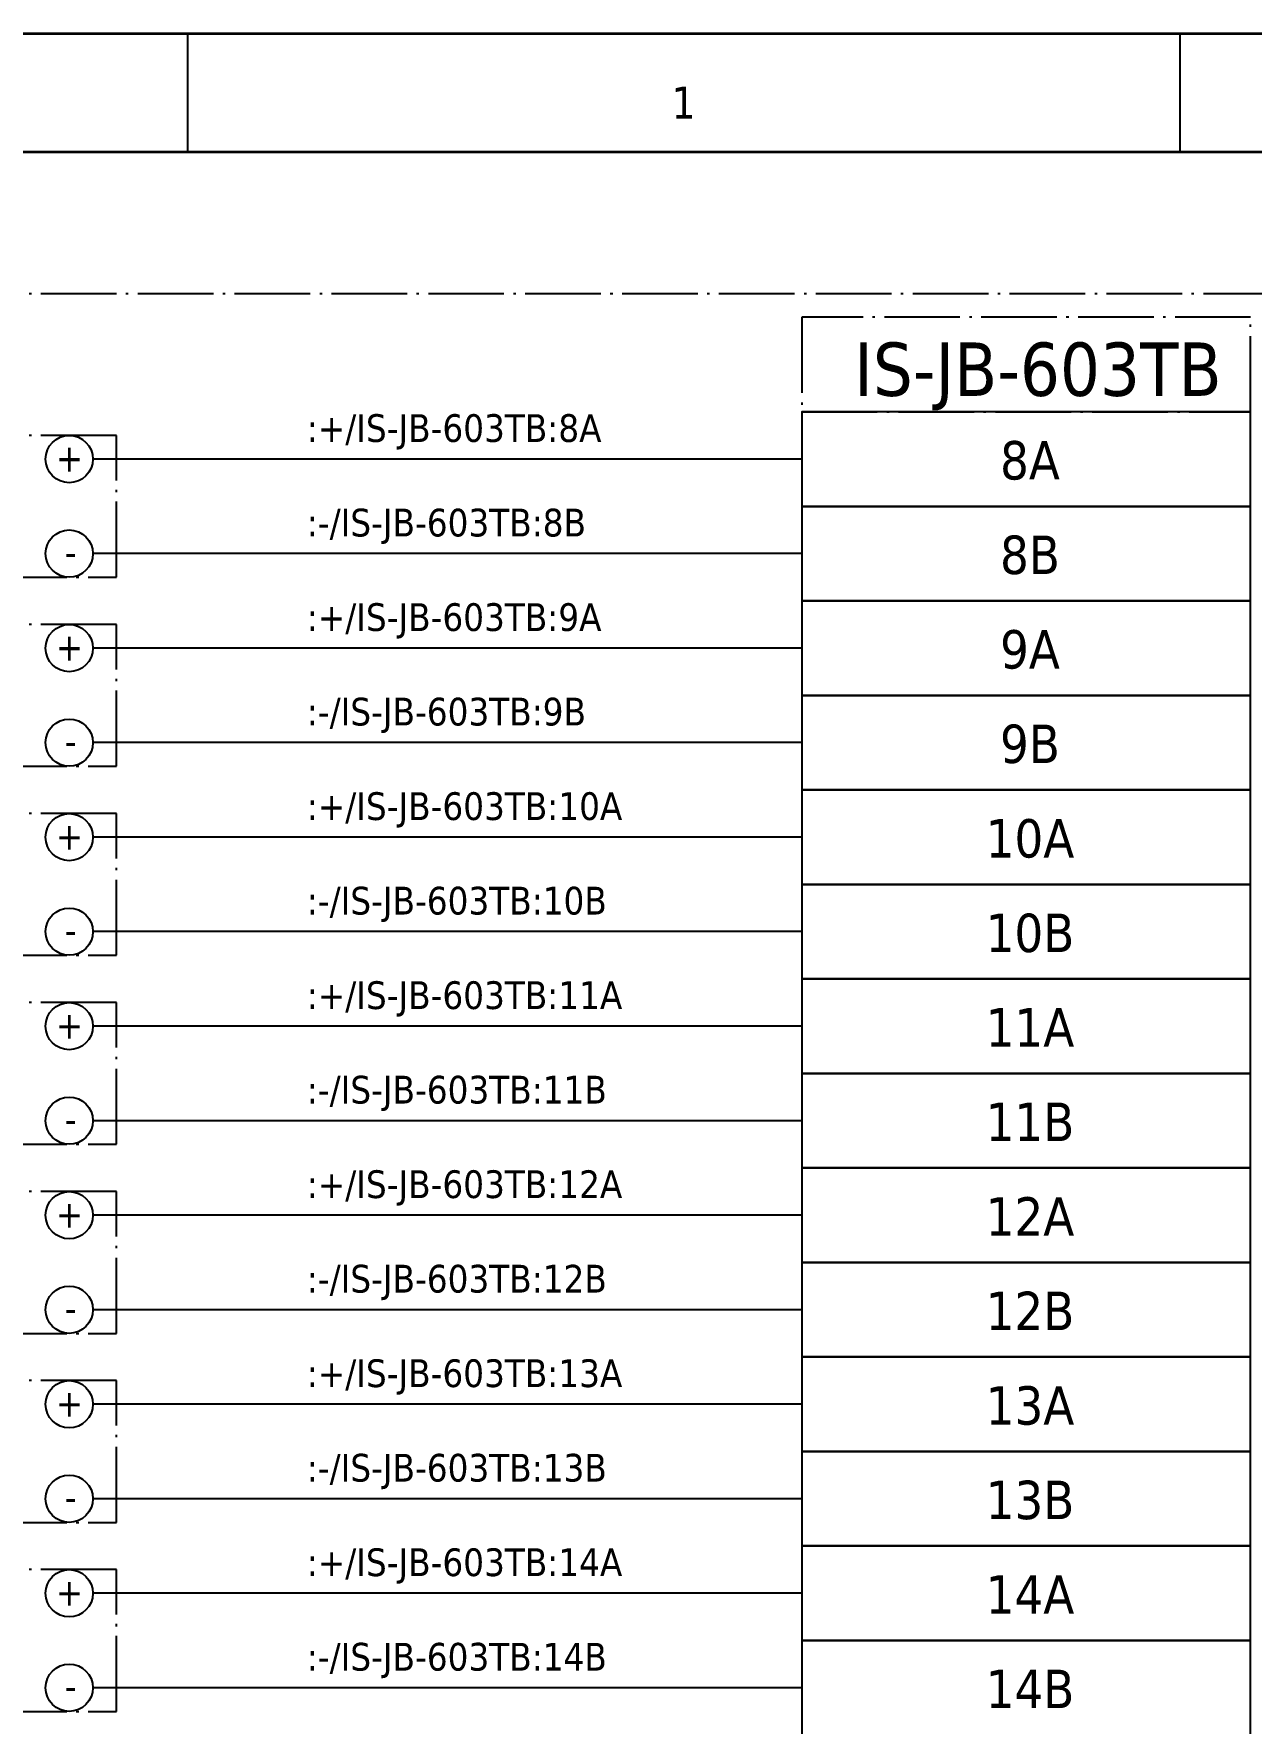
# Model space of a CAD drawing. Header units: millimetres. Extents: x 0 to 1792788, y -13 to 262234.
# Drawn here: x 35.5 to 87, y 225.5 to 297 of the extents above; entities that cross this region are included whole.
import ezdxf
from ezdxf.enums import TextEntityAlignment as Align

# ---------------------------------------------------------------- set-up
doc = ezdxf.new("R2010")
doc.units = ezdxf.units.MM
doc.linetypes.add('EPL_DASHDOT', pattern=[1, 0.8, -0.1, 0, -0.1])
for name, color, linetype, lineweight in [('EPLAN108', 5, 'Continuous', 35), ('EPLAN201', 7, 'Continuous', 35), ('EPLAN300', 5, 'Continuous', 25), ('EPLAN302', 5, 'Continuous', 25), ('EPLAN307', 134, 'EPL_DASHDOT', 25), ('EPLAN311', 7, 'Continuous', 25), ('EPLAN400', 5, 'Continuous', 35), ('EPLAN405', 7, 'Continuous', 25), ('EPLAN421', 5, 'Continuous', 35), ('EPLAN433', 251, 'Continuous', 35), ('EPLAN451', 7, 'Continuous', 35), ('EPLAN452', 7, 'Continuous', 35), ('EPLAN453', 7, 'Continuous', 35), ('EPLAN500', 7, 'Continuous', 35), ('EPLAN501', 7, 'Continuous', 35), ('EPLAN502', 7, 'Continuous', 35), ('EPLAN503', 7, 'Continuous', 35), ('EPLAN504', 7, 'Continuous', 35)]:
    doc.layers.add(name, color=color, linetype=linetype, lineweight=lineweight)
doc.styles.add('Tahoma', font='')
doc.styles.get('Tahoma').set_extended_font_data('Tahoma')

# ---------------------------------------------------------------- blocks, each defined once
blk = doc.blocks.new('EPLFRAME')
at = {"layer": 'EPLAN201', "linetype": 'Continuous', "lineweight": 25, "ltscale": 4}
for p, q in [((42, 297), (42, 292)), ((84, 297), (84, 292))]:
    blk.add_line(p, q, dxfattribs=at)
at = {"layer": 'EPLAN201', "linetype": 'Continuous', "lineweight": 35, "ltscale": 4}
blk.add_line((0, 292), (420, 292), dxfattribs=at)
blk.add_lwpolyline([(0, 0), (420, 0), (420, 297), (0, 297)], close=True, dxfattribs=at)
at = {"layer": 'EPLAN451', "color": 7, "style": 'Tahoma'}
for tag, p, height in [('14_10014', (101, 12), 2.257), ('14_10015', (185, 12), 2.257), ('14_10011', (101, 5), 2.257), ('14_10013', (332, 5), 1.625), ('14_10151', (73, 1), 1.625), ('14_10300', (415, 1), 1.625)]:
    blk.add_attdef(tag, p, '', height=height, dxfattribs=at)
blk.add_attdef('4_25020', text='', height=1.625, dxfattribs=at).set_placement((413, 1), align=Align.RIGHT)
at = {"layer": 'EPLAN452', "color": 7, "style": 'Tahoma'}
for tag, p, height in [('4_11041', (1, 17), 2.257), ('4_11071[1]', (1, 13), 1.625), ('4_11074[1]', (21, 13), 1.625), ('4_11070[1]', (41, 13), 1.625), ('4_11024', (73, 13), 1.625), ('4_20132_1001', (374, 13), 1.625), ('4_11011', (231, 12), 2.257), ('4_11030', (301, 12), 2.257), ('4_11071[2]', (1, 9), 1.625), ('4_11074[2]', (21, 9), 1.625), ('4_11070[2]', (41, 9), 1.625), ('4_11022', (73, 9), 1.625), ('4_20134_1001', (374, 9), 1.625), ('4_11071[3]', (1, 5), 1.625), ('4_11074[3]', (21, 5), 1.625), ('4_11070[3]', (41, 5), 1.625), ('4_11080', (73, 5), 1.625), ('4_11059', (301, 5), 1.625)]:
    blk.add_attdef(tag, p, '', height=height, dxfattribs=at)
for tag, height, p in [('4_11040', 2.257, (419, 17)), ('4_11000', 1.625, (419, 5)), ('4_11085', 1.625, (141, 1)), ('4_11086', 1.625, (183, 1))]:
    blk.add_attdef(tag, text='', height=height, dxfattribs=at).set_placement(p, align=Align.RIGHT)
at = {"layer": 'EPLAN453', "color": 7, "style": 'Tahoma'}
for tag, p in [('53_19005_1', (21, 293)), ('53_19005', (63, 293)), ('53_19005_8', (105, 293)), ('53_19005_6', (147, 293)), ('53_19005_7', (189, 293)), ('53_19005_9', (231, 293)), ('53_19005_3', (273, 293)), ('53_19005_2', (315, 293)), ('53_19005_4', (357, 293)), ('53_19005_5', (399, 293))]:
    blk.add_attdef(tag, text='', height=1.355, dxfattribs=at).set_placement(p, align=Align.BOTTOM_CENTER)
blk = doc.blocks.new('EPLSYM_LibrarySPECIAL_en_US_Symbol427_Variant5_Placement1_76')
at = {"layer": 'EPLAN421', "color": 5, "style": 'Tahoma'}
for tag, p in [('17_20029[1]', (-0.9525, 3.335)), ('17_20029[2]', (20.0025, 3.335))]:
    blk.add_attdef(tag, text='', height=1.1739, dxfattribs=at).set_placement(p, align=Align.BOTTOM_RIGHT)
at = {"layer": 'EPLAN433', "color": 251, "style": 'Tahoma'}
blk.add_attdef('17_20406_1', text='', height=1.6254, dxfattribs=at).set_placement((0.9525, 1.5875), align=Align.BOTTOM_RIGHT)
blk.add_attdef('17_20406', text='', height=1.6254, dxfattribs=at).set_placement((0.9525, 1.5875), align=Align.BOTTOM_LEFT)
blk = doc.blocks.new('EPLSYM_LibrarySPECIAL_en_US_Symbol427_Variant5_Placement1_77')
at = {"layer": 'EPLAN421', "color": 5, "style": 'Tahoma'}
for tag, p in [('17_20029[1]', (-0.9525, 3.335)), ('17_20029[2]', (20.0025, 3.335))]:
    blk.add_attdef(tag, text='', height=1.1739, dxfattribs=at).set_placement(p, align=Align.BOTTOM_RIGHT)
at = {"layer": 'EPLAN433', "color": 251, "style": 'Tahoma'}
blk.add_attdef('17_20406_1', text='', height=1.6254, dxfattribs=at).set_placement((0.9525, 1.5875), align=Align.BOTTOM_RIGHT)
blk.add_attdef('17_20406', text='', height=1.6254, dxfattribs=at).set_placement((0.9525, 1.5875), align=Align.BOTTOM_LEFT)
blk = doc.blocks.new('EPLSYM_LibrarySPECIAL_en_US_Symbol427_Variant5_Placement1_78')
at = {"layer": 'EPLAN421', "color": 5, "style": 'Tahoma'}
for tag, p in [('17_20029[1]', (-0.9525, 3.335)), ('17_20029[2]', (20.0025, 3.335))]:
    blk.add_attdef(tag, text='', height=1.1739, dxfattribs=at).set_placement(p, align=Align.BOTTOM_RIGHT)
at = {"layer": 'EPLAN433', "color": 251, "style": 'Tahoma'}
blk.add_attdef('17_20406_1', text='', height=1.6254, dxfattribs=at).set_placement((0.9525, 1.5875), align=Align.BOTTOM_RIGHT)
blk.add_attdef('17_20406', text='', height=1.6254, dxfattribs=at).set_placement((0.9525, 1.5875), align=Align.BOTTOM_LEFT)
blk = doc.blocks.new('EPLSYM_LibrarySPECIAL_en_US_Symbol427_Variant5_Placement1_79')
at = {"layer": 'EPLAN421', "color": 5, "style": 'Tahoma'}
for tag, p in [('17_20029[1]', (-0.9525, 3.335)), ('17_20029[2]', (20.0025, 3.335))]:
    blk.add_attdef(tag, text='', height=1.1739, dxfattribs=at).set_placement(p, align=Align.BOTTOM_RIGHT)
at = {"layer": 'EPLAN433', "color": 251, "style": 'Tahoma'}
blk.add_attdef('17_20406_1', text='', height=1.6254, dxfattribs=at).set_placement((0.9525, 1.5875), align=Align.BOTTOM_RIGHT)
blk.add_attdef('17_20406', text='', height=1.6254, dxfattribs=at).set_placement((0.9525, 1.5875), align=Align.BOTTOM_LEFT)
blk = doc.blocks.new('EPLSYM_LibrarySPECIAL_en_US_Symbol427_Variant5_Placement1_80')
at = {"layer": 'EPLAN421', "color": 5, "style": 'Tahoma'}
for tag, p in [('17_20029[1]', (-0.9525, 3.335)), ('17_20029[2]', (20.0025, 3.335))]:
    blk.add_attdef(tag, text='', height=1.1739, dxfattribs=at).set_placement(p, align=Align.BOTTOM_RIGHT)
at = {"layer": 'EPLAN433', "color": 251, "style": 'Tahoma'}
blk.add_attdef('17_20406_1', text='', height=1.6254, dxfattribs=at).set_placement((0.9525, 1.5875), align=Align.BOTTOM_RIGHT)
blk.add_attdef('17_20406', text='', height=1.6254, dxfattribs=at).set_placement((0.9525, 1.5875), align=Align.BOTTOM_LEFT)
blk = doc.blocks.new('EPLSYM_LibrarySPECIAL_en_US_Symbol427_Variant5_Placement1_81')
at = {"layer": 'EPLAN421', "color": 5, "style": 'Tahoma'}
for tag, p in [('17_20029[1]', (-0.9525, 3.335)), ('17_20029[2]', (20.0025, 3.335))]:
    blk.add_attdef(tag, text='', height=1.1739, dxfattribs=at).set_placement(p, align=Align.BOTTOM_RIGHT)
at = {"layer": 'EPLAN433', "color": 251, "style": 'Tahoma'}
blk.add_attdef('17_20406_1', text='', height=1.6254, dxfattribs=at).set_placement((0.9525, 1.5875), align=Align.BOTTOM_RIGHT)
blk.add_attdef('17_20406', text='', height=1.6254, dxfattribs=at).set_placement((0.9525, 1.5875), align=Align.BOTTOM_LEFT)
blk = doc.blocks.new('EPLSYM_LibrarySPECIAL_en_US_Symbol427_Variant5_Placement1_82')
at = {"layer": 'EPLAN421', "color": 5, "style": 'Tahoma'}
for tag, p in [('17_20029[1]', (-0.9525, 3.335)), ('17_20029[2]', (20.0025, 3.335))]:
    blk.add_attdef(tag, text='', height=1.1739, dxfattribs=at).set_placement(p, align=Align.BOTTOM_RIGHT)
at = {"layer": 'EPLAN433', "color": 251, "style": 'Tahoma'}
blk.add_attdef('17_20406_1', text='', height=1.6254, dxfattribs=at).set_placement((0.9525, 1.5875), align=Align.BOTTOM_RIGHT)
blk.add_attdef('17_20406', text='', height=1.6254, dxfattribs=at).set_placement((0.9525, 1.5875), align=Align.BOTTOM_LEFT)
blk = doc.blocks.new('EPLSYM_LibrarySPECIAL_en_US_Symbol427_Variant5_Placement1_83')
at = {"layer": 'EPLAN421', "color": 5, "style": 'Tahoma'}
for tag, p in [('17_20029[1]', (-0.9525, 3.335)), ('17_20029[2]', (20.0025, 3.335))]:
    blk.add_attdef(tag, text='', height=1.1739, dxfattribs=at).set_placement(p, align=Align.BOTTOM_RIGHT)
at = {"layer": 'EPLAN433', "color": 251, "style": 'Tahoma'}
blk.add_attdef('17_20406_1', text='', height=1.6254, dxfattribs=at).set_placement((0.9525, 1.5875), align=Align.BOTTOM_RIGHT)
blk.add_attdef('17_20406', text='', height=1.6254, dxfattribs=at).set_placement((0.9525, 1.5875), align=Align.BOTTOM_LEFT)
blk = doc.blocks.new('EPLSYM_LibrarySPECIAL_en_US_Symbol427_Variant5_Placement1_84')
at = {"layer": 'EPLAN421', "color": 5, "style": 'Tahoma'}
for tag, p in [('17_20029[1]', (-0.9525, 3.335)), ('17_20029[2]', (20.0025, 3.335))]:
    blk.add_attdef(tag, text='', height=1.1739, dxfattribs=at).set_placement(p, align=Align.BOTTOM_RIGHT)
at = {"layer": 'EPLAN433', "color": 251, "style": 'Tahoma'}
blk.add_attdef('17_20406_1', text='', height=1.6254, dxfattribs=at).set_placement((0.9525, 1.5875), align=Align.BOTTOM_RIGHT)
blk.add_attdef('17_20406', text='', height=1.6254, dxfattribs=at).set_placement((0.9525, 1.5875), align=Align.BOTTOM_LEFT)
blk = doc.blocks.new('EPLSYM_LibrarySPECIAL_en_US_Symbol427_Variant5_Placement1_85')
at = {"layer": 'EPLAN421', "color": 5, "style": 'Tahoma'}
for tag, p in [('17_20029[1]', (-0.9525, 3.335)), ('17_20029[2]', (20.0025, 3.335))]:
    blk.add_attdef(tag, text='', height=1.1739, dxfattribs=at).set_placement(p, align=Align.BOTTOM_RIGHT)
at = {"layer": 'EPLAN433', "color": 251, "style": 'Tahoma'}
blk.add_attdef('17_20406_1', text='', height=1.6254, dxfattribs=at).set_placement((0.9525, 1.5875), align=Align.BOTTOM_RIGHT)
blk.add_attdef('17_20406', text='', height=1.6254, dxfattribs=at).set_placement((0.9525, 1.5875), align=Align.BOTTOM_LEFT)
blk = doc.blocks.new('EPLSYM_LibrarySPECIAL_en_US_Symbol427_Variant5_Placement1_86')
at = {"layer": 'EPLAN421', "color": 5, "style": 'Tahoma'}
for tag, p in [('17_20029[1]', (-0.9525, 3.335)), ('17_20029[2]', (20.0025, 3.335))]:
    blk.add_attdef(tag, text='', height=1.1739, dxfattribs=at).set_placement(p, align=Align.BOTTOM_RIGHT)
at = {"layer": 'EPLAN433', "color": 251, "style": 'Tahoma'}
blk.add_attdef('17_20406_1', text='', height=1.6254, dxfattribs=at).set_placement((0.9525, 1.5875), align=Align.BOTTOM_RIGHT)
blk.add_attdef('17_20406', text='', height=1.6254, dxfattribs=at).set_placement((0.9525, 1.5875), align=Align.BOTTOM_LEFT)
blk = doc.blocks.new('EPLSYM_LibrarySPECIAL_en_US_Symbol427_Variant5_Placement1_87')
at = {"layer": 'EPLAN421', "color": 5, "style": 'Tahoma'}
for tag, p in [('17_20029[1]', (-0.9525, 3.335)), ('17_20029[2]', (20.0025, 3.335))]:
    blk.add_attdef(tag, text='', height=1.1739, dxfattribs=at).set_placement(p, align=Align.BOTTOM_RIGHT)
at = {"layer": 'EPLAN433', "color": 251, "style": 'Tahoma'}
blk.add_attdef('17_20406_1', text='', height=1.6254, dxfattribs=at).set_placement((0.9525, 1.5875), align=Align.BOTTOM_RIGHT)
blk.add_attdef('17_20406', text='', height=1.6254, dxfattribs=at).set_placement((0.9525, 1.5875), align=Align.BOTTOM_LEFT)
blk = doc.blocks.new('EPLSYM_LibrarySPECIAL_en_US_Symbol427_Variant5_Placement1_88')
at = {"layer": 'EPLAN421', "color": 5, "style": 'Tahoma'}
for tag, p in [('17_20029[1]', (-0.9525, 3.335)), ('17_20029[2]', (20.0025, 3.335))]:
    blk.add_attdef(tag, text='', height=1.1739, dxfattribs=at).set_placement(p, align=Align.BOTTOM_RIGHT)
at = {"layer": 'EPLAN433', "color": 251, "style": 'Tahoma'}
blk.add_attdef('17_20406_1', text='', height=1.6254, dxfattribs=at).set_placement((0.9525, 1.5875), align=Align.BOTTOM_RIGHT)
blk.add_attdef('17_20406', text='', height=1.6254, dxfattribs=at).set_placement((0.9525, 1.5875), align=Align.BOTTOM_LEFT)
blk = doc.blocks.new('EPLSYM_LibrarySPECIAL_en_US_Symbol427_Variant5_Placement1_89')
at = {"layer": 'EPLAN421', "color": 5, "style": 'Tahoma'}
for tag, p in [('17_20029[1]', (-0.9525, 3.335)), ('17_20029[2]', (20.0025, 3.335))]:
    blk.add_attdef(tag, text='', height=1.1739, dxfattribs=at).set_placement(p, align=Align.BOTTOM_RIGHT)
at = {"layer": 'EPLAN433', "color": 251, "style": 'Tahoma'}
blk.add_attdef('17_20406_1', text='', height=1.6254, dxfattribs=at).set_placement((0.9525, 1.5875), align=Align.BOTTOM_RIGHT)
blk.add_attdef('17_20406', text='', height=1.6254, dxfattribs=at).set_placement((0.9525, 1.5875), align=Align.BOTTOM_LEFT)
blk = doc.blocks.new('EPLSYM_LibrarySPECIAL_Symbol17_Variant3_Placement1')
at = {"layer": 'EPLAN302', "lineweight": 25, "ltscale": 4}
blk.add_line((4, 0), (1, 0), dxfattribs=at)
blk.add_circle((0, 0), 1, dxfattribs=at)
at = {"layer": 'EPLAN421', "color": 5, "style": 'Tahoma'}
blk.add_attdef('17_20039', text='', height=1.174, dxfattribs=at).set_placement((3, 1), align=Align.BOTTOM_RIGHT)
blk = doc.blocks.new('EPLSYM_LibrarySPECIAL_Symbol308_Variant0_Placement0')
at = {"layer": 'EPLAN405', "color": 7, "style": 'Tahoma'}
for tag, p in [('17_31011', (1.5, 6.35)), ('17_31002', (1.5, 0.5))]:
    blk.add_attdef(tag, text='', height=1.174, dxfattribs=at).set_placement(p, align=Align.BOTTOM_LEFT)
for tag, p in [('17_31004', (1.5, 4.4)), ('17_31003', (1.5, 2.45))]:
    blk.add_attdef(tag, p, '', height=1.174, dxfattribs=at)
blk = doc.blocks.new('EPLSYM_LibrarySPECIAL_Symbol2_Variant0_Placement1_6')
at = {"layer": 'EPLAN307', "lineweight": 25, "ltscale": 4}
blk.add_lwpolyline([(0, -6), (34, -6), (34, 0), (0, 0)], close=True, dxfattribs=at)
at = {"layer": 'EPLAN400', "color": 5, "style": 'Tahoma'}
blk.add_attdef('88_20010', text='', height=2.2575, dxfattribs=at).set_placement((-1.5, -0.9515), align=Align.TOP_RIGHT)
at = {"layer": 'EPLAN500', "color": 7, "style": 'Tahoma'}
blk.add_attdef('88_20027', text='', height=1.6254, dxfattribs=at).set_placement((-1.5, -4.57508), align=Align.TOP_RIGHT)
at = {"layer": 'EPLAN501', "color": 7, "style": 'Tahoma'}
blk.add_attdef('88_20011', text='', height=1.6254, dxfattribs=at).set_placement((-1.5, -9.97508), align=Align.TOP_RIGHT)
at = {"layer": 'EPLAN502', "color": 7, "style": 'Tahoma'}
blk.add_attdef('88_20025', text='', height=1.6254, dxfattribs=at).set_placement((-1.5, -12.67508), align=Align.TOP_RIGHT)
at = {"layer": 'EPLAN503', "color": 7, "style": 'Tahoma'}
blk.add_attdef('88_20024', text='', height=1.6254, dxfattribs=at).set_placement((-1.5, -15.37508), align=Align.TOP_RIGHT)
at = {"layer": 'EPLAN504', "color": 7, "style": 'Tahoma'}
blk.add_attdef('88_20901[1]', text='', height=1.6254, dxfattribs=at).set_placement((-1.5, -7.27508), align=Align.TOP_RIGHT)
blk = doc.blocks.new('EPLSYM_LibrarySPECIAL_Symbol2_Variant0_Placement1_7')
at = {"layer": 'EPLAN307', "lineweight": 25, "ltscale": 4}
blk.add_lwpolyline([(0, -6), (34, -6), (34, 0), (0, 0)], close=True, dxfattribs=at)
at = {"layer": 'EPLAN400', "color": 5, "style": 'Tahoma'}
blk.add_attdef('88_20010', text='', height=2.2575, dxfattribs=at).set_placement((-1.5, -0.9515), align=Align.TOP_RIGHT)
at = {"layer": 'EPLAN500', "color": 7, "style": 'Tahoma'}
blk.add_attdef('88_20027', text='', height=1.6254, dxfattribs=at).set_placement((-1.5, -4.57508), align=Align.TOP_RIGHT)
at = {"layer": 'EPLAN501', "color": 7, "style": 'Tahoma'}
blk.add_attdef('88_20011', text='', height=1.6254, dxfattribs=at).set_placement((-1.5, -9.97508), align=Align.TOP_RIGHT)
at = {"layer": 'EPLAN502', "color": 7, "style": 'Tahoma'}
blk.add_attdef('88_20025', text='', height=1.6254, dxfattribs=at).set_placement((-1.5, -12.67508), align=Align.TOP_RIGHT)
at = {"layer": 'EPLAN503', "color": 7, "style": 'Tahoma'}
blk.add_attdef('88_20024', text='', height=1.6254, dxfattribs=at).set_placement((-1.5, -15.37508), align=Align.TOP_RIGHT)
at = {"layer": 'EPLAN504', "color": 7, "style": 'Tahoma'}
blk.add_attdef('88_20901[1]', text='', height=1.6254, dxfattribs=at).set_placement((-1.5, -7.27508), align=Align.TOP_RIGHT)
blk = doc.blocks.new('EPLSYM_LibrarySPECIAL_Symbol2_Variant0_Placement1_8')
at = {"layer": 'EPLAN307', "lineweight": 25, "ltscale": 4}
blk.add_lwpolyline([(0, -6), (34, -6), (34, 0), (0, 0)], close=True, dxfattribs=at)
at = {"layer": 'EPLAN400', "color": 5, "style": 'Tahoma'}
blk.add_attdef('88_20010', text='', height=2.2575, dxfattribs=at).set_placement((-1.5, -0.9515), align=Align.TOP_RIGHT)
at = {"layer": 'EPLAN500', "color": 7, "style": 'Tahoma'}
blk.add_attdef('88_20027', text='', height=1.6254, dxfattribs=at).set_placement((-1.5, -4.57508), align=Align.TOP_RIGHT)
at = {"layer": 'EPLAN501', "color": 7, "style": 'Tahoma'}
blk.add_attdef('88_20011', text='', height=1.6254, dxfattribs=at).set_placement((-1.5, -9.97508), align=Align.TOP_RIGHT)
at = {"layer": 'EPLAN502', "color": 7, "style": 'Tahoma'}
blk.add_attdef('88_20025', text='', height=1.6254, dxfattribs=at).set_placement((-1.5, -12.67508), align=Align.TOP_RIGHT)
at = {"layer": 'EPLAN503', "color": 7, "style": 'Tahoma'}
blk.add_attdef('88_20024', text='', height=1.6254, dxfattribs=at).set_placement((-1.5, -15.37508), align=Align.TOP_RIGHT)
at = {"layer": 'EPLAN504', "color": 7, "style": 'Tahoma'}
blk.add_attdef('88_20901[1]', text='', height=1.6254, dxfattribs=at).set_placement((-1.5, -7.27508), align=Align.TOP_RIGHT)
blk = doc.blocks.new('EPLSYM_LibrarySPECIAL_Symbol2_Variant0_Placement1_9')
at = {"layer": 'EPLAN307', "lineweight": 25, "ltscale": 4}
blk.add_lwpolyline([(0, -6), (34, -6), (34, 0), (0, 0)], close=True, dxfattribs=at)
at = {"layer": 'EPLAN400', "color": 5, "style": 'Tahoma'}
blk.add_attdef('88_20010', text='', height=2.2575, dxfattribs=at).set_placement((-1.5, -0.9515), align=Align.TOP_RIGHT)
at = {"layer": 'EPLAN500', "color": 7, "style": 'Tahoma'}
blk.add_attdef('88_20027', text='', height=1.6254, dxfattribs=at).set_placement((-1.5, -4.57508), align=Align.TOP_RIGHT)
at = {"layer": 'EPLAN501', "color": 7, "style": 'Tahoma'}
blk.add_attdef('88_20011', text='', height=1.6254, dxfattribs=at).set_placement((-1.5, -9.97508), align=Align.TOP_RIGHT)
at = {"layer": 'EPLAN502', "color": 7, "style": 'Tahoma'}
blk.add_attdef('88_20025', text='', height=1.6254, dxfattribs=at).set_placement((-1.5, -12.67508), align=Align.TOP_RIGHT)
at = {"layer": 'EPLAN503', "color": 7, "style": 'Tahoma'}
blk.add_attdef('88_20024', text='', height=1.6254, dxfattribs=at).set_placement((-1.5, -15.37508), align=Align.TOP_RIGHT)
at = {"layer": 'EPLAN504', "color": 7, "style": 'Tahoma'}
blk.add_attdef('88_20901[1]', text='', height=1.6254, dxfattribs=at).set_placement((-1.5, -7.27508), align=Align.TOP_RIGHT)
blk = doc.blocks.new('EPLSYM_LibrarySPECIAL_Symbol2_Variant0_Placement1_10')
at = {"layer": 'EPLAN307', "lineweight": 25, "ltscale": 4}
blk.add_lwpolyline([(0, -6), (34, -6), (34, 0), (0, 0)], close=True, dxfattribs=at)
at = {"layer": 'EPLAN400', "color": 5, "style": 'Tahoma'}
blk.add_attdef('88_20010', text='', height=2.2575, dxfattribs=at).set_placement((-1.5, -0.9515), align=Align.TOP_RIGHT)
at = {"layer": 'EPLAN500', "color": 7, "style": 'Tahoma'}
blk.add_attdef('88_20027', text='', height=1.6254, dxfattribs=at).set_placement((-1.5, -4.57508), align=Align.TOP_RIGHT)
at = {"layer": 'EPLAN501', "color": 7, "style": 'Tahoma'}
blk.add_attdef('88_20011', text='', height=1.6254, dxfattribs=at).set_placement((-1.5, -9.97508), align=Align.TOP_RIGHT)
at = {"layer": 'EPLAN502', "color": 7, "style": 'Tahoma'}
blk.add_attdef('88_20025', text='', height=1.6254, dxfattribs=at).set_placement((-1.5, -12.67508), align=Align.TOP_RIGHT)
at = {"layer": 'EPLAN503', "color": 7, "style": 'Tahoma'}
blk.add_attdef('88_20024', text='', height=1.6254, dxfattribs=at).set_placement((-1.5, -15.37508), align=Align.TOP_RIGHT)
at = {"layer": 'EPLAN504', "color": 7, "style": 'Tahoma'}
blk.add_attdef('88_20901[1]', text='', height=1.6254, dxfattribs=at).set_placement((-1.5, -7.27508), align=Align.TOP_RIGHT)
blk = doc.blocks.new('EPLSYM_LibrarySPECIAL_Symbol2_Variant0_Placement1_11')
at = {"layer": 'EPLAN307', "lineweight": 25, "ltscale": 4}
blk.add_lwpolyline([(0, -6), (34, -6), (34, 0), (0, 0)], close=True, dxfattribs=at)
at = {"layer": 'EPLAN400', "color": 5, "style": 'Tahoma'}
blk.add_attdef('88_20010', text='', height=2.2575, dxfattribs=at).set_placement((-1.5, -0.9515), align=Align.TOP_RIGHT)
at = {"layer": 'EPLAN500', "color": 7, "style": 'Tahoma'}
blk.add_attdef('88_20027', text='', height=1.6254, dxfattribs=at).set_placement((-1.5, -4.57508), align=Align.TOP_RIGHT)
at = {"layer": 'EPLAN501', "color": 7, "style": 'Tahoma'}
blk.add_attdef('88_20011', text='', height=1.6254, dxfattribs=at).set_placement((-1.5, -9.97508), align=Align.TOP_RIGHT)
at = {"layer": 'EPLAN502', "color": 7, "style": 'Tahoma'}
blk.add_attdef('88_20025', text='', height=1.6254, dxfattribs=at).set_placement((-1.5, -12.67508), align=Align.TOP_RIGHT)
at = {"layer": 'EPLAN503', "color": 7, "style": 'Tahoma'}
blk.add_attdef('88_20024', text='', height=1.6254, dxfattribs=at).set_placement((-1.5, -15.37508), align=Align.TOP_RIGHT)
at = {"layer": 'EPLAN504', "color": 7, "style": 'Tahoma'}
blk.add_attdef('88_20901[1]', text='', height=1.6254, dxfattribs=at).set_placement((-1.5, -7.27508), align=Align.TOP_RIGHT)
blk = doc.blocks.new('EPLSYM_LibrarySPECIAL_Symbol2_Variant0_Placement1_12')
at = {"layer": 'EPLAN307', "lineweight": 25, "ltscale": 4}
blk.add_lwpolyline([(0, -6), (34, -6), (34, 0), (0, 0)], close=True, dxfattribs=at)
at = {"layer": 'EPLAN400', "color": 5, "style": 'Tahoma'}
blk.add_attdef('88_20010', text='', height=2.2575, dxfattribs=at).set_placement((-1.5, -0.9515), align=Align.TOP_RIGHT)
at = {"layer": 'EPLAN500', "color": 7, "style": 'Tahoma'}
blk.add_attdef('88_20027', text='', height=1.6254, dxfattribs=at).set_placement((-1.5, -4.57508), align=Align.TOP_RIGHT)
at = {"layer": 'EPLAN501', "color": 7, "style": 'Tahoma'}
blk.add_attdef('88_20011', text='', height=1.6254, dxfattribs=at).set_placement((-1.5, -9.97508), align=Align.TOP_RIGHT)
at = {"layer": 'EPLAN502', "color": 7, "style": 'Tahoma'}
blk.add_attdef('88_20025', text='', height=1.6254, dxfattribs=at).set_placement((-1.5, -12.67508), align=Align.TOP_RIGHT)
at = {"layer": 'EPLAN503', "color": 7, "style": 'Tahoma'}
blk.add_attdef('88_20024', text='', height=1.6254, dxfattribs=at).set_placement((-1.5, -15.37508), align=Align.TOP_RIGHT)
at = {"layer": 'EPLAN504', "color": 7, "style": 'Tahoma'}
blk.add_attdef('88_20901[1]', text='', height=1.6254, dxfattribs=at).set_placement((-1.5, -7.27508), align=Align.TOP_RIGHT)
blk = doc.blocks.new('EPLSYM_LibrarySPECIAL_Symbol2_Variant0_Placement1_14')
at = {"layer": 'EPLAN307', "lineweight": 25, "ltscale": 4}
blk.add_lwpolyline([(0, -126), (118, -126), (118, 0), (0, 0)], close=True, dxfattribs=at)
at = {"layer": 'EPLAN400', "color": 5, "style": 'Tahoma'}
blk.add_attdef('88_20010', text='', height=2.2575, dxfattribs=at).set_placement((-1.5, -0.9515), align=Align.TOP_RIGHT)
at = {"layer": 'EPLAN500', "color": 7, "style": 'Tahoma'}
blk.add_attdef('88_20027', text='', height=1.6254, dxfattribs=at).set_placement((-1.5, -4.57508), align=Align.TOP_RIGHT)
at = {"layer": 'EPLAN501', "color": 7, "style": 'Tahoma'}
blk.add_attdef('88_20011', text='', height=1.6254, dxfattribs=at).set_placement((-1.5, -9.97508), align=Align.TOP_RIGHT)
at = {"layer": 'EPLAN502', "color": 7, "style": 'Tahoma'}
blk.add_attdef('88_20025', text='', height=1.6254, dxfattribs=at).set_placement((-1.5, -12.67508), align=Align.TOP_RIGHT)
at = {"layer": 'EPLAN503', "color": 7, "style": 'Tahoma'}
blk.add_attdef('88_20024', text='', height=1.6254, dxfattribs=at).set_placement((-1.5, -15.37508), align=Align.TOP_RIGHT)
at = {"layer": 'EPLAN504', "color": 7, "style": 'Tahoma'}
blk.add_attdef('88_20901[1]', text='', height=1.6254, dxfattribs=at).set_placement((-1.5, -7.27508), align=Align.TOP_RIGHT)

msp = doc.modelspace()

# ---------------------------------------------------------------- linework, layer by layer
at = {"layer": 'EPLAN300', "lineweight": 25, "ltscale": 4}
for points in [[(68, 277), (87, 277), (87, 281), (68, 281)], [(68, 273), (87, 273), (87, 277), (68, 277)], [(68, 269), (87, 269), (87, 273), (68, 273)], [(68, 265), (87, 265), (87, 269), (68, 269)], [(68, 261), (87, 261), (87, 265), (68, 265)], [(68, 257), (87, 257), (87, 261), (68, 261)], [(68, 253), (87, 253), (87, 257), (68, 257)], [(68, 249), (87, 249), (87, 253), (68, 253)], [(68, 245), (87, 245), (87, 249), (68, 249)], [(68, 241), (87, 241), (87, 245), (68, 245)], [(68, 237), (87, 237), (87, 241), (68, 241)], [(68, 233), (87, 233), (87, 237), (68, 237)], [(68, 229), (87, 229), (87, 233), (68, 233)], [(68, 225), (87, 225), (87, 229), (68, 229)]]:
    msp.add_lwpolyline(points, close=True, dxfattribs=at)
at = {"layer": 'EPLAN307', "lineweight": 25, "ltscale": 4}
msp.add_lwpolyline([(68, 281), (87, 281), (87, 285), (68, 285)], close=True, dxfattribs=at)
at = {"layer": 'EPLAN311', "ltscale": 4}
for p, q in [((68, 279), (39, 279)), ((68, 275), (39, 275)), ((68, 271), (39, 271)), ((68, 267), (39, 267)), ((68, 263), (39, 263)), ((68, 259), (39, 259)), ((68, 255), (39, 255)), ((68, 251), (39, 251)), ((68, 247), (39, 247)), ((68, 243), (39, 243)), ((68, 239), (39, 239)), ((68, 235), (39, 235)), ((68, 231), (39, 231)), ((68, 227), (39, 227))]:
    msp.add_line(p, q, dxfattribs=at)

# ---------------------------------------------------------------- block references
ref = msp.add_blockref('EPLFRAME', (0, 0))
ref.add_attrib('53_19005', '1', dxfattribs={"layer": 'EPLAN453', "color": 7, "height": 1.355, "style": 'Tahoma'}).set_placement((63, 293), align=Align.BOTTOM_CENTER)
for name, p in [('EPLSYM_LibrarySPECIAL_Symbol2_Variant0_Placement1_14', (3, 286)), ('EPLSYM_LibrarySPECIAL_Symbol2_Variant0_Placement1_6', (5, 280)), ('EPLSYM_LibrarySPECIAL_Symbol2_Variant0_Placement1_7', (5, 272)), ('EPLSYM_LibrarySPECIAL_Symbol2_Variant0_Placement1_8', (5, 264)), ('EPLSYM_LibrarySPECIAL_Symbol2_Variant0_Placement1_9', (5, 256)), ('EPLSYM_LibrarySPECIAL_Symbol2_Variant0_Placement1_10', (5, 248)), ('EPLSYM_LibrarySPECIAL_Symbol2_Variant0_Placement1_11', (5, 240)), ('EPLSYM_LibrarySPECIAL_Symbol2_Variant0_Placement1_12', (5, 232))]:
    msp.add_blockref(name, p)
ref = msp.add_blockref('EPLSYM_LibrarySPECIAL_Symbol308_Variant0_Placement0', (47, 279))
ref.add_attrib('17_31011', ':+/IS-JB-603TB:8A', dxfattribs={"layer": 'EPLAN405', "color": 7, "height": 1.1739, "style": 'Tahoma'}).set_placement((47.055, 279.374), align=Align.BOTTOM_LEFT)
ref = msp.add_blockref('EPLSYM_LibrarySPECIAL_Symbol17_Variant3_Placement1', (37, 279))
ref.add_attrib('17_20039', '+', dxfattribs={"layer": 'EPLAN421', "color": 5, "height": 1.174, "style": 'Tahoma'}).set_placement((37.591, 278.117), align=Align.BOTTOM_RIGHT)
ref = msp.add_blockref('EPLSYM_LibrarySPECIAL_en_US_Symbol427_Variant5_Placement1_76', (68, 279))
ref.add_attrib('17_20011', '8A', dxfattribs={"layer": 'EPLAN501', "color": 7, "height": 1.6254, "style": 'Tahoma'}).set_placement((77.661, 277.65), align=Align.BOTTOM_CENTER)
ref = msp.add_blockref('EPLSYM_LibrarySPECIAL_Symbol308_Variant0_Placement0', (47, 275))
ref.add_attrib('17_31011', ':-/IS-JB-603TB:8B', dxfattribs={"layer": 'EPLAN405', "color": 7, "height": 1.1739, "style": 'Tahoma'}).set_placement((47.055, 275.374), align=Align.BOTTOM_LEFT)
ref = msp.add_blockref('EPLSYM_LibrarySPECIAL_Symbol17_Variant3_Placement1', (37, 275))
ref.add_attrib('17_20039', '-', dxfattribs={"layer": 'EPLAN421', "color": 5, "height": 1.174, "style": 'Tahoma'}).set_placement((37.316, 274.132), align=Align.BOTTOM_RIGHT)
ref = msp.add_blockref('EPLSYM_LibrarySPECIAL_en_US_Symbol427_Variant5_Placement1_77', (68, 275))
ref.add_attrib('17_20011', '8B', dxfattribs={"layer": 'EPLAN501', "color": 7, "height": 1.6254, "style": 'Tahoma'}).set_placement((77.661, 273.65), align=Align.BOTTOM_CENTER)
ref = msp.add_blockref('EPLSYM_LibrarySPECIAL_Symbol308_Variant0_Placement0', (47, 271))
ref.add_attrib('17_31011', ':+/IS-JB-603TB:9A', dxfattribs={"layer": 'EPLAN405', "color": 7, "height": 1.1739, "style": 'Tahoma'}).set_placement((47.055, 271.374), align=Align.BOTTOM_LEFT)
ref = msp.add_blockref('EPLSYM_LibrarySPECIAL_Symbol17_Variant3_Placement1', (37, 271))
ref.add_attrib('17_20039', '+', dxfattribs={"layer": 'EPLAN421', "color": 5, "height": 1.174, "style": 'Tahoma'}).set_placement((37.591, 270.117), align=Align.BOTTOM_RIGHT)
ref = msp.add_blockref('EPLSYM_LibrarySPECIAL_en_US_Symbol427_Variant5_Placement1_78', (68, 271))
ref.add_attrib('17_20011', '9A', dxfattribs={"layer": 'EPLAN501', "color": 7, "height": 1.6254, "style": 'Tahoma'}).set_placement((77.661, 269.65), align=Align.BOTTOM_CENTER)
ref = msp.add_blockref('EPLSYM_LibrarySPECIAL_Symbol308_Variant0_Placement0', (47, 267))
ref.add_attrib('17_31011', ':-/IS-JB-603TB:9B', dxfattribs={"layer": 'EPLAN405', "color": 7, "height": 1.1739, "style": 'Tahoma'}).set_placement((47.055, 267.374), align=Align.BOTTOM_LEFT)
ref = msp.add_blockref('EPLSYM_LibrarySPECIAL_Symbol17_Variant3_Placement1', (37, 267))
ref.add_attrib('17_20039', '-', dxfattribs={"layer": 'EPLAN421', "color": 5, "height": 1.174, "style": 'Tahoma'}).set_placement((37.316, 266.132), align=Align.BOTTOM_RIGHT)
ref = msp.add_blockref('EPLSYM_LibrarySPECIAL_en_US_Symbol427_Variant5_Placement1_79', (68, 267))
ref.add_attrib('17_20011', '9B', dxfattribs={"layer": 'EPLAN501', "color": 7, "height": 1.6254, "style": 'Tahoma'}).set_placement((77.661, 265.65), align=Align.BOTTOM_CENTER)
ref = msp.add_blockref('EPLSYM_LibrarySPECIAL_Symbol308_Variant0_Placement0', (47, 263))
ref.add_attrib('17_31011', ':+/IS-JB-603TB:10A', dxfattribs={"layer": 'EPLAN405', "color": 7, "height": 1.1739, "style": 'Tahoma'}).set_placement((47.055, 263.374), align=Align.BOTTOM_LEFT)
ref = msp.add_blockref('EPLSYM_LibrarySPECIAL_Symbol17_Variant3_Placement1', (37, 263))
ref.add_attrib('17_20039', '+', dxfattribs={"layer": 'EPLAN421', "color": 5, "height": 1.174, "style": 'Tahoma'}).set_placement((37.591, 262.117), align=Align.BOTTOM_RIGHT)
ref = msp.add_blockref('EPLSYM_LibrarySPECIAL_en_US_Symbol427_Variant5_Placement1_80', (68, 263))
ref.add_attrib('17_20011', '10A', dxfattribs={"layer": 'EPLAN501', "color": 7, "height": 1.6254, "style": 'Tahoma'}).set_placement((77.661, 261.65), align=Align.BOTTOM_CENTER)
ref = msp.add_blockref('EPLSYM_LibrarySPECIAL_Symbol308_Variant0_Placement0', (47, 259))
ref.add_attrib('17_31011', ':-/IS-JB-603TB:10B', dxfattribs={"layer": 'EPLAN405', "color": 7, "height": 1.1739, "style": 'Tahoma'}).set_placement((47.055, 259.374), align=Align.BOTTOM_LEFT)
ref = msp.add_blockref('EPLSYM_LibrarySPECIAL_Symbol17_Variant3_Placement1', (37, 259))
ref.add_attrib('17_20039', '-', dxfattribs={"layer": 'EPLAN421', "color": 5, "height": 1.174, "style": 'Tahoma'}).set_placement((37.316, 258.132), align=Align.BOTTOM_RIGHT)
ref = msp.add_blockref('EPLSYM_LibrarySPECIAL_en_US_Symbol427_Variant5_Placement1_81', (68, 259))
ref.add_attrib('17_20011', '10B', dxfattribs={"layer": 'EPLAN501', "color": 7, "height": 1.6254, "style": 'Tahoma'}).set_placement((77.661, 257.65), align=Align.BOTTOM_CENTER)
ref = msp.add_blockref('EPLSYM_LibrarySPECIAL_Symbol308_Variant0_Placement0', (47, 255))
ref.add_attrib('17_31011', ':+/IS-JB-603TB:11A', dxfattribs={"layer": 'EPLAN405', "color": 7, "height": 1.1739, "style": 'Tahoma'}).set_placement((47.055, 255.374), align=Align.BOTTOM_LEFT)
ref = msp.add_blockref('EPLSYM_LibrarySPECIAL_Symbol17_Variant3_Placement1', (37, 255))
ref.add_attrib('17_20039', '+', dxfattribs={"layer": 'EPLAN421', "color": 5, "height": 1.174, "style": 'Tahoma'}).set_placement((37.591, 254.117), align=Align.BOTTOM_RIGHT)
ref = msp.add_blockref('EPLSYM_LibrarySPECIAL_en_US_Symbol427_Variant5_Placement1_82', (68, 255))
ref.add_attrib('17_20011', '11A', dxfattribs={"layer": 'EPLAN501', "color": 7, "height": 1.6254, "style": 'Tahoma'}).set_placement((77.661, 253.65), align=Align.BOTTOM_CENTER)
ref = msp.add_blockref('EPLSYM_LibrarySPECIAL_Symbol308_Variant0_Placement0', (47, 251))
ref.add_attrib('17_31011', ':-/IS-JB-603TB:11B', dxfattribs={"layer": 'EPLAN405', "color": 7, "height": 1.1739, "style": 'Tahoma'}).set_placement((47.055, 251.374), align=Align.BOTTOM_LEFT)
ref = msp.add_blockref('EPLSYM_LibrarySPECIAL_Symbol17_Variant3_Placement1', (37, 251))
ref.add_attrib('17_20039', '-', dxfattribs={"layer": 'EPLAN421', "color": 5, "height": 1.174, "style": 'Tahoma'}).set_placement((37.316, 250.132), align=Align.BOTTOM_RIGHT)
ref = msp.add_blockref('EPLSYM_LibrarySPECIAL_en_US_Symbol427_Variant5_Placement1_83', (68, 251))
ref.add_attrib('17_20011', '11B', dxfattribs={"layer": 'EPLAN501', "color": 7, "height": 1.6254, "style": 'Tahoma'}).set_placement((77.661, 249.65), align=Align.BOTTOM_CENTER)
ref = msp.add_blockref('EPLSYM_LibrarySPECIAL_Symbol308_Variant0_Placement0', (47, 247))
ref.add_attrib('17_31011', ':+/IS-JB-603TB:12A', dxfattribs={"layer": 'EPLAN405', "color": 7, "height": 1.1739, "style": 'Tahoma'}).set_placement((47.055, 247.374), align=Align.BOTTOM_LEFT)
ref = msp.add_blockref('EPLSYM_LibrarySPECIAL_Symbol17_Variant3_Placement1', (37, 247))
ref.add_attrib('17_20039', '+', dxfattribs={"layer": 'EPLAN421', "color": 5, "height": 1.174, "style": 'Tahoma'}).set_placement((37.591, 246.117), align=Align.BOTTOM_RIGHT)
ref = msp.add_blockref('EPLSYM_LibrarySPECIAL_en_US_Symbol427_Variant5_Placement1_84', (68, 247))
ref.add_attrib('17_20011', '12A', dxfattribs={"layer": 'EPLAN501', "color": 7, "height": 1.6254, "style": 'Tahoma'}).set_placement((77.661, 245.65), align=Align.BOTTOM_CENTER)
ref = msp.add_blockref('EPLSYM_LibrarySPECIAL_Symbol308_Variant0_Placement0', (47, 243))
ref.add_attrib('17_31011', ':-/IS-JB-603TB:12B', dxfattribs={"layer": 'EPLAN405', "color": 7, "height": 1.1739, "style": 'Tahoma'}).set_placement((47.055, 243.374), align=Align.BOTTOM_LEFT)
ref = msp.add_blockref('EPLSYM_LibrarySPECIAL_Symbol17_Variant3_Placement1', (37, 243))
ref.add_attrib('17_20039', '-', dxfattribs={"layer": 'EPLAN421', "color": 5, "height": 1.174, "style": 'Tahoma'}).set_placement((37.316, 242.132), align=Align.BOTTOM_RIGHT)
ref = msp.add_blockref('EPLSYM_LibrarySPECIAL_en_US_Symbol427_Variant5_Placement1_85', (68, 243))
ref.add_attrib('17_20011', '12B', dxfattribs={"layer": 'EPLAN501', "color": 7, "height": 1.6254, "style": 'Tahoma'}).set_placement((77.661, 241.65), align=Align.BOTTOM_CENTER)
ref = msp.add_blockref('EPLSYM_LibrarySPECIAL_Symbol308_Variant0_Placement0', (47, 239))
ref.add_attrib('17_31011', ':+/IS-JB-603TB:13A', dxfattribs={"layer": 'EPLAN405', "color": 7, "height": 1.1739, "style": 'Tahoma'}).set_placement((47.055, 239.374), align=Align.BOTTOM_LEFT)
ref = msp.add_blockref('EPLSYM_LibrarySPECIAL_Symbol17_Variant3_Placement1', (37, 239))
ref.add_attrib('17_20039', '+', dxfattribs={"layer": 'EPLAN421', "color": 5, "height": 1.174, "style": 'Tahoma'}).set_placement((37.591, 238.117), align=Align.BOTTOM_RIGHT)
ref = msp.add_blockref('EPLSYM_LibrarySPECIAL_en_US_Symbol427_Variant5_Placement1_86', (68, 239))
ref.add_attrib('17_20011', '13A', dxfattribs={"layer": 'EPLAN501', "color": 7, "height": 1.6254, "style": 'Tahoma'}).set_placement((77.661, 237.65), align=Align.BOTTOM_CENTER)
ref = msp.add_blockref('EPLSYM_LibrarySPECIAL_Symbol308_Variant0_Placement0', (47, 235))
ref.add_attrib('17_31011', ':-/IS-JB-603TB:13B', dxfattribs={"layer": 'EPLAN405', "color": 7, "height": 1.1739, "style": 'Tahoma'}).set_placement((47.055, 235.374), align=Align.BOTTOM_LEFT)
ref = msp.add_blockref('EPLSYM_LibrarySPECIAL_Symbol17_Variant3_Placement1', (37, 235))
ref.add_attrib('17_20039', '-', dxfattribs={"layer": 'EPLAN421', "color": 5, "height": 1.174, "style": 'Tahoma'}).set_placement((37.316, 234.132), align=Align.BOTTOM_RIGHT)
ref = msp.add_blockref('EPLSYM_LibrarySPECIAL_en_US_Symbol427_Variant5_Placement1_87', (68, 235))
ref.add_attrib('17_20011', '13B', dxfattribs={"layer": 'EPLAN501', "color": 7, "height": 1.6254, "style": 'Tahoma'}).set_placement((77.661, 233.65), align=Align.BOTTOM_CENTER)
ref = msp.add_blockref('EPLSYM_LibrarySPECIAL_Symbol308_Variant0_Placement0', (47, 231))
ref.add_attrib('17_31011', ':+/IS-JB-603TB:14A', dxfattribs={"layer": 'EPLAN405', "color": 7, "height": 1.1739, "style": 'Tahoma'}).set_placement((47.055, 231.374), align=Align.BOTTOM_LEFT)
ref = msp.add_blockref('EPLSYM_LibrarySPECIAL_Symbol17_Variant3_Placement1', (37, 231))
ref.add_attrib('17_20039', '+', dxfattribs={"layer": 'EPLAN421', "color": 5, "height": 1.174, "style": 'Tahoma'}).set_placement((37.591, 230.117), align=Align.BOTTOM_RIGHT)
ref = msp.add_blockref('EPLSYM_LibrarySPECIAL_en_US_Symbol427_Variant5_Placement1_88', (68, 231))
ref.add_attrib('17_20011', '14A', dxfattribs={"layer": 'EPLAN501', "color": 7, "height": 1.6254, "style": 'Tahoma'}).set_placement((77.661, 229.65), align=Align.BOTTOM_CENTER)
ref = msp.add_blockref('EPLSYM_LibrarySPECIAL_Symbol308_Variant0_Placement0', (47, 227))
ref.add_attrib('17_31011', ':-/IS-JB-603TB:14B', dxfattribs={"layer": 'EPLAN405', "color": 7, "height": 1.1739, "style": 'Tahoma'}).set_placement((47.055, 227.374), align=Align.BOTTOM_LEFT)
ref = msp.add_blockref('EPLSYM_LibrarySPECIAL_Symbol17_Variant3_Placement1', (37, 227))
ref.add_attrib('17_20039', '-', dxfattribs={"layer": 'EPLAN421', "color": 5, "height": 1.174, "style": 'Tahoma'}).set_placement((37.316, 226.132), align=Align.BOTTOM_RIGHT)
ref = msp.add_blockref('EPLSYM_LibrarySPECIAL_en_US_Symbol427_Variant5_Placement1_89', (68, 227))
ref.add_attrib('17_20011', '14B', dxfattribs={"layer": 'EPLAN501', "color": 7, "height": 1.6254, "style": 'Tahoma'}).set_placement((77.661, 225.65), align=Align.BOTTOM_CENTER)

# ---------------------------------------------------------------- texts
at = {"layer": 'EPLAN108', "color": 5, "style": 'Tahoma'}
msp.add_text('IS-JB-603TB', height=2.2575, dxfattribs=at).set_placement((78, 281), align=Align.BOTTOM_CENTER)

doc.saveas('drawing.dxf')
